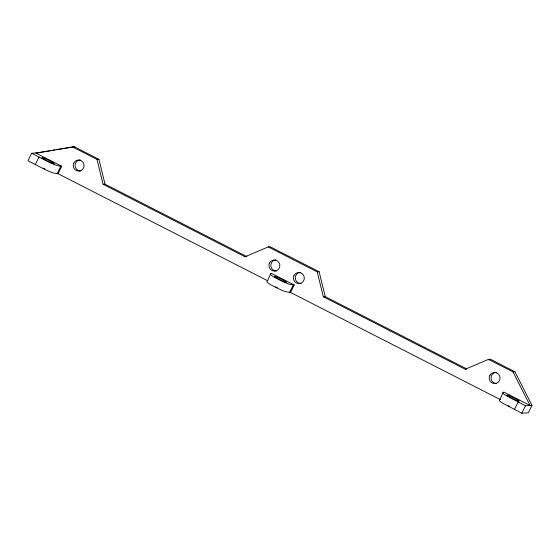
<?xml version="1.0" encoding="UTF-8"?>
<svg xmlns="http://www.w3.org/2000/svg" width="560" height="560" viewBox="0 0 560 560"><rect width="100%" height="100%" fill="white"/><g stroke="black" fill="none" stroke-linecap="round" stroke-linejoin="round"><path stroke-width="0.84" d="M270.718 273.553L270.599 274.603A11.116 0.966 26.3 0 0 279.93 280.168A11.116 0.966 26.3 0 0 290.339 284.396L294.21 284.998L290.528 292.446L286.657 291.844A11.116 0.966 26.3 0 1 276.248 287.616A11.116 0.966 26.3 0 1 266.917 282.044L270.718 273.553L271.677 273.49L294.21 284.998M488.509 359.373L512.981 371.868L530.089 405.468L504.133 392.217L503.181 392.28L503.062 393.33A11.116 0.966 26.3 0 0 511.098 398.244L525.49 405.762L532 405.349L514.892 371.749L490.427 359.254L488.509 359.373L465.241 369.243L323.323 296.758L317.226 271.887L268.282 246.897L245.014 256.767L103.089 184.282L96.999 159.411L72.527 146.916L35.798 153.02L61.747 166.271L58.065 173.719L53.368 172.977A11.116 0.966 26.3 0 1 40.026 166.936L28 160.727L31.682 153.279L37.709 152.894L51.38 150.626M35.343 164.472L39.018 157.031L31.682 153.279M57.113 173.775L60.788 166.334L61.747 166.271M289.576 292.502L293.251 285.061M503.181 392.28L499.38 400.771A11.116 0.966 26.3 0 0 507.416 405.692L521.808 413.21L528.318 412.79L532 405.349M514.472 409.458L518.147 402.017M521.808 413.21L525.49 405.762M488.824 359.933L490.427 359.254M53.088 150.339L54.796 150.059M56.504 149.772L74.438 146.79L98.91 159.292L105.007 184.156L246.932 256.641L245.014 256.767M72.527 146.916L74.438 146.79M96.999 159.411L98.91 159.292M103.089 184.282L105.007 184.156M268.282 246.897L270.2 246.771L319.137 271.768L325.234 296.639L466.382 368.725M317.226 271.887L319.137 271.768M323.323 296.758L325.234 296.639M465.241 369.243L466.522 369.166M512.981 371.868L514.892 371.749M60.788 166.334L57.043 165.529A11.116 0.966 26.3 0 1 43.701 159.495L39.018 157.031M58.065 173.719L267.218 280.539M290.528 292.446L500.458 399.665M80.864 170.996A5.558 5.474 86.3 0 1 75.075 165.767A5.558 5.474 86.3 0 1 80.22 159.901M301.091 283.472A5.558 5.474 86.3 0 1 295.302 278.243A5.558 5.474 86.3 0 1 300.447 272.377M276.626 270.977A5.558 5.474 86.3 0 1 270.837 265.748A5.558 5.474 86.3 0 1 275.975 259.882M44.835 168.994A6.944 0.602 26.3 0 1 43.211 168.189M496.37 383.46A5.558 5.474 86.3 0 1 491.057 377.734A5.558 5.474 86.3 0 1 496.685 372.351M509.761 406.455A6.944 0.602 26.3 0 1 508.137 405.643M277.34 287.742A6.944 0.602 26.3 0 1 275.716 286.937M73.738 163.072A5.558 5.474 86.3 0 0 78.953 171.115A5.558 5.474 86.3 0 0 83.202 162.519A5.558 5.474 86.3 0 0 73.738 163.072M293.965 275.548A5.558 5.474 86.3 0 0 299.18 283.598A5.558 5.474 86.3 0 0 303.429 275.002A5.558 5.474 86.3 0 0 293.965 275.548M269.493 263.053A5.558 5.474 86.3 0 0 274.708 271.096A5.558 5.474 86.3 0 0 278.957 262.5A5.558 5.474 86.3 0 0 269.493 263.053M43.995 159.173A6.944 0.602 26.3 0 0 54.201 163.793A6.944 0.602 26.3 0 0 46.067 159.04A6.944 0.602 26.3 0 0 43.995 159.173M489.958 375.102A5.558 5.474 86.3 0 0 494.452 383.586A5.558 5.474 86.3 0 0 499.429 375.403A5.558 5.474 86.3 0 0 489.958 375.102M276.486 277.921A6.944 0.602 26.3 0 0 286.671 282.52A6.944 0.602 26.3 0 0 278.488 277.753A6.944 0.602 26.3 0 0 276.486 277.921M508.914 396.627A6.944 0.602 26.3 0 0 519.127 401.247A6.944 0.602 26.3 0 0 510.986 396.494A6.944 0.602 26.3 0 0 508.914 396.627"/></g></svg>
